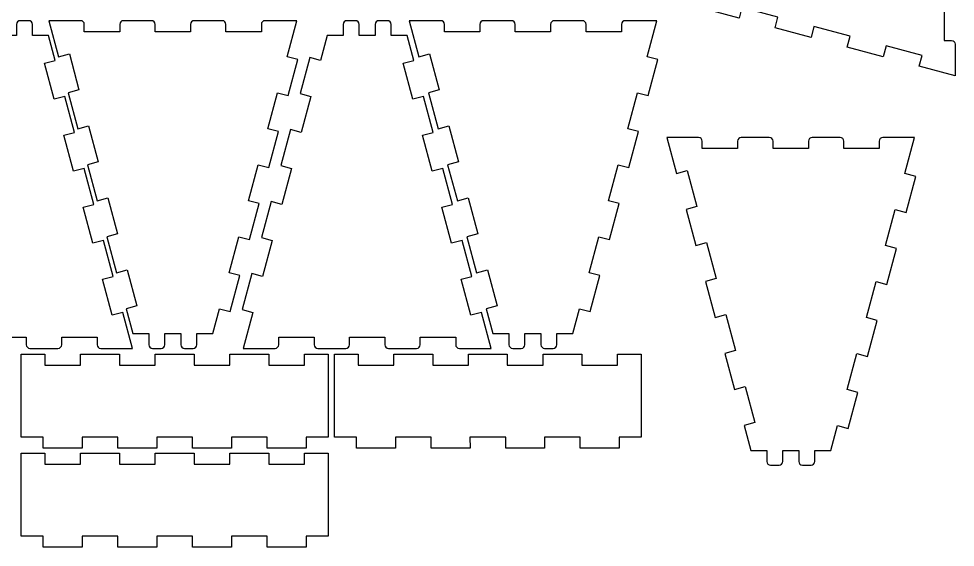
# Model space of a CAD drawing. Extents: x 4 to 934, y -398 to -4.
# Drawn here: x 341.9 to 595.1, y -397.6 to -254.5 of the extents above; entities that cross this region are included whole.
import ezdxf

# ---------------------------------------------------------------- set-up
doc = ezdxf.new("R2010")
doc.units = 0
doc.header["$MEASUREMENT"] = 0
doc.layers.add('LAYER_1', color=7, linetype='CONTINUOUS')

msp = doc.modelspace()

# ---------------------------------------------------------------- linework, layer by layer
at = {"layer": 'LAYER_1'}
for points in [[(342.58, -345.29), (348.98, -345.29), (348.98, -348.29), (358.63, -348.29), (358.63, -345.29), (369.15, -345.29), (369.15, -348.29), (378.8, -348.29), (378.8, -345.29), (389.32, -345.29), (389.32, -348.29), (398.97, -348.29), (398.97, -345.29), (409.5, -345.29), (409.5, -348.29), (419.14, -348.29), (419.14, -345.29), (425.54, -345.29), (425.54, -367.74), (419.58, -367.74), (419.58, -370.74), (409.06, -370.74), (409.06, -367.74), (399.41, -367.74), (399.41, -370.74), (388.88, -370.74), (388.88, -367.74), (379.24, -367.74), (379.24, -370.74), (368.71, -370.74), (368.71, -367.74), (359.07, -367.74), (359.07, -370.74), (348.54, -370.74), (348.54, -367.74), (342.58, -367.74), (342.58, -345.29)], [(427.25, -345.29), (433.65, -345.29), (433.65, -348.29), (443.29, -348.29), (443.29, -345.29), (453.82, -345.29), (453.82, -348.29), (463.47, -348.29), (463.47, -345.29), (473.99, -345.29), (473.99, -348.29), (483.64, -348.29), (483.64, -345.29), (494.16, -345.29), (494.16, -348.29), (503.81, -348.29), (503.81, -345.29), (510.2, -345.29), (510.2, -367.74), (504.25, -367.74), (504.25, -370.74), (493.72, -370.74), (493.72, -367.74), (484.08, -367.74), (484.08, -370.74), (473.55, -370.74), (473.55, -367.74), (463.9, -367.74), (463.91, -370.74), (453.38, -370.74), (453.38, -367.74), (443.73, -367.74), (443.73, -370.74), (433.21, -370.74), (433.21, -367.74), (427.25, -367.74), (427.25, -345.29)], [(342.58, -372.1), (348.98, -372.1), (348.98, -375.1), (358.63, -375.1), (358.63, -372.1), (369.15, -372.1), (369.15, -375.1), (378.8, -375.1), (378.8, -372.1), (389.32, -372.1), (389.32, -375.1), (398.97, -375.1), (398.97, -372.1), (409.5, -372.1), (409.5, -375.1), (419.14, -375.1), (419.14, -372.1), (425.54, -372.1), (425.54, -394.55), (419.58, -394.55), (419.58, -397.55), (409.06, -397.55), (409.06, -394.55), (399.41, -394.55), (399.41, -397.55), (388.88, -397.55), (388.88, -394.55), (379.24, -394.55), (379.24, -397.55), (368.71, -397.55), (368.71, -394.56), (359.07, -394.56), (359.07, -397.55), (348.54, -397.55), (348.54, -394.56), (342.58, -394.56), (342.58, -372.1)]]:
    msp.add_lwpolyline(points, dxfattribs=at)
for points in [[(575.61, -208.26), (575.61, -208.26), (565.87, -210.86), (565.87, -210.86), (565.87, -210.86), (565.1, -207.97), (565.1, -207.97), (565.1, -207.97), (555.35, -210.58), (555.35, -210.58), (555.35, -210.58), (556.13, -213.47), (556.13, -213.47), (556.13, -213.47), (546.39, -216.09), (546.39, -216.09), (546.39, -216.09), (545.61, -213.18), (545.61, -213.18), (545.61, -213.18), (535.87, -215.8), (535.87, -215.8), (535.87, -215.8), (536.64, -218.7), (536.64, -218.7), (536.64, -218.7), (526.9, -221.31), (526.9, -221.31), (526.9, -221.31), (526.13, -218.41), (526.13, -218.41), (526.13, -218.41), (516.39, -221.02), (516.39, -221.02), (516.39, -221.02), (517.16, -223.91), (517.16, -223.91), (517.16, -223.91), (510.42, -225.72), (510.42, -225.72), (510.42, -225.72), (510.42, -230.04), (510.42, -230.04), (510.42, -230.04), (507.42, -230.04), (507.42, -230.04), (506.87, -230.04), (506.42, -230.49), (506.42, -231.05), (506.42, -231.05), (506.42, -233.37), (506.42, -233.37), (506.42, -233.92), (506.87, -234.37), (507.42, -234.37), (507.42, -234.37), (510.42, -234.37), (510.42, -234.37), (510.42, -234.37), (510.42, -238.69), (510.42, -238.69), (510.42, -238.69), (507.42, -238.69), (507.42, -238.69), (506.87, -238.69), (506.42, -239.14), (506.42, -239.69), (506.42, -239.69), (506.42, -242.01), (506.42, -242.01), (506.42, -242.56), (506.87, -243.01), (507.42, -243.01), (507.42, -243.01), (510.42, -243.01), (510.42, -243.01), (510.42, -243.01), (510.42, -247.33), (510.42, -247.33), (510.42, -247.33), (517.16, -249.14), (517.16, -249.14), (517.16, -249.14), (517.94, -246.24), (517.94, -246.24), (517.94, -246.24), (527.68, -248.85), (527.68, -248.85), (527.68, -248.85), (526.9, -251.75), (526.9, -251.75), (526.9, -251.75), (536.64, -254.36), (536.64, -254.36), (536.64, -254.36), (537.42, -251.46), (537.42, -251.46), (537.42, -251.46), (547.16, -254.07), (547.16, -254.07), (547.16, -254.07), (546.39, -256.97), (546.39, -256.97), (546.39, -256.97), (556.13, -259.58), (556.13, -259.58), (556.13, -259.58), (556.9, -256.68), (556.9, -256.68), (556.9, -256.68), (566.65, -259.29), (566.65, -259.29), (566.65, -259.29), (565.87, -262.19), (565.87, -262.19), (565.87, -262.19), (575.61, -264.8), (575.61, -264.8), (575.61, -264.8), (576.39, -261.9), (576.39, -261.9), (576.39, -261.9), (586.13, -264.51), (586.13, -264.51), (586.13, -264.51), (585.36, -267.41), (585.36, -267.41), (585.36, -267.41), (595.1, -270.02), (595.1, -270.02), (595.1, -270.02), (595.1, -261.45), (595.1, -261.45), (595.1, -261.45), (595.1, -261.44), (595.1, -261.44), (595.09, -260.89), (594.65, -260.45), (594.1, -260.45), (594.1, -260.45), (592.1, -260.45), (592.1, -260.45), (592.1, -260.45), (592.1, -250.88), (592.1, -250.88), (592.1, -250.88), (594.1, -250.88), (594.1, -250.88), (594.65, -250.88), (595.1, -250.43), (595.1, -249.88), (595.1, -249.88), (595.1, -242.31), (595.1, -242.31), (595.1, -241.76), (594.65, -241.31), (594.1, -241.31), (594.1, -241.31), (592.1, -241.31), (592.1, -241.31), (592.1, -241.31), (592.1, -231.74), (592.1, -231.74), (592.1, -231.74), (594.1, -231.74), (594.1, -231.74), (594.65, -231.74), (595.1, -231.3), (595.1, -230.74), (595.1, -230.74), (595.1, -223.17), (595.1, -223.17), (595.1, -222.62), (594.65, -222.17), (594.1, -222.17), (594.1, -222.17), (592.1, -222.17), (592.1, -222.17), (592.1, -222.17), (592.1, -212.6), (592.1, -212.6), (592.1, -212.6), (594.1, -212.6), (594.1, -212.6), (594.65, -212.6), (595.09, -212.16), (595.1, -211.61), (595.1, -211.61), (595.1, -211.6), (595.1, -211.6), (595.1, -211.6), (595.1, -203.04), (595.1, -203.04), (595.1, -203.04), (585.36, -205.65), (585.36, -205.65), (585.36, -205.65), (584.58, -202.75), (584.58, -202.75), (584.58, -202.75), (574.84, -205.36), (574.84, -205.36), (574.84, -205.36), (575.61, -208.26), (575.61, -208.26)], [(310.88, -324.25), (310.88, -324.25), (313.49, -314.51), (313.49, -314.51), (313.49, -314.51), (310.6, -313.73), (310.6, -313.73), (310.6, -313.73), (313.21, -303.99), (313.21, -303.99), (313.21, -303.99), (316.1, -304.77), (316.1, -304.77), (316.1, -304.77), (318.72, -295.03), (318.72, -295.03), (318.72, -295.03), (315.81, -294.25), (315.81, -294.25), (315.81, -294.25), (318.43, -284.51), (318.43, -284.51), (318.43, -284.51), (321.33, -285.28), (321.33, -285.28), (321.33, -285.28), (323.94, -275.54), (323.94, -275.54), (323.94, -275.54), (321.04, -274.77), (321.04, -274.77), (321.04, -274.77), (323.65, -265.02), (323.65, -265.02), (323.65, -265.02), (326.54, -265.8), (326.54, -265.8), (326.54, -265.8), (328.35, -259.06), (328.35, -259.06), (328.35, -259.06), (332.67, -259.06), (332.67, -259.06), (332.67, -259.06), (332.67, -256.06), (332.67, -256.06), (332.67, -255.5), (333.12, -255.06), (333.67, -255.06), (333.67, -255.06), (336, -255.06), (336, -255.06), (336.55, -255.06), (336.99, -255.5), (336.99, -256.06), (336.99, -256.06), (336.99, -259.06), (336.99, -259.06), (336.99, -259.06), (341.32, -259.06), (341.32, -259.06), (341.32, -259.06), (341.32, -256.06), (341.32, -256.06), (341.32, -255.5), (341.76, -255.06), (342.32, -255.06), (342.32, -255.06), (344.64, -255.06), (344.64, -255.06), (345.19, -255.06), (345.64, -255.5), (345.64, -256.06), (345.64, -256.06), (345.64, -259.06), (345.64, -259.06), (345.64, -259.06), (349.96, -259.06), (349.96, -259.06), (349.96, -259.06), (351.76, -265.8), (351.76, -265.8), (351.76, -265.8), (348.87, -266.57), (348.87, -266.57), (348.87, -266.57), (351.48, -276.32), (351.48, -276.32), (351.48, -276.32), (354.38, -275.54), (354.38, -275.54), (354.38, -275.54), (356.99, -285.28), (356.99, -285.28), (356.99, -285.28), (354.09, -286.06), (354.09, -286.06), (354.09, -286.06), (356.7, -295.8), (356.7, -295.8), (356.7, -295.8), (359.6, -295.03), (359.6, -295.03), (359.6, -295.03), (362.21, -304.77), (362.21, -304.77), (362.21, -304.77), (359.31, -305.54), (359.31, -305.54), (359.31, -305.54), (361.92, -315.29), (361.92, -315.29), (361.92, -315.29), (364.82, -314.51), (364.82, -314.51), (364.82, -314.51), (367.43, -324.25), (367.43, -324.25), (367.43, -324.25), (364.53, -325.03), (364.53, -325.03), (364.53, -325.03), (367.14, -334.77), (367.14, -334.77), (367.14, -334.77), (370.04, -333.99), (370.04, -333.99), (370.04, -333.99), (372.65, -343.73), (372.65, -343.73), (372.65, -343.73), (364.08, -343.74), (364.08, -343.74), (364.08, -343.74), (364.07, -343.74), (364.07, -343.74), (363.52, -343.73), (363.08, -343.29), (363.08, -342.74), (363.08, -342.74), (363.08, -340.74), (363.08, -340.74), (363.08, -340.74), (353.51, -340.74), (353.51, -340.74), (353.51, -340.74), (353.51, -342.74), (353.51, -342.74), (353.51, -343.29), (353.06, -343.74), (352.51, -343.74), (352.51, -343.74), (344.94, -343.74), (344.94, -343.74), (344.38, -343.74), (343.94, -343.29), (343.94, -342.74), (343.94, -342.74), (343.94, -340.74), (343.94, -340.74), (343.94, -340.74), (334.37, -340.74), (334.37, -340.74), (334.37, -340.74), (334.37, -342.74), (334.37, -342.74), (334.37, -343.29), (333.92, -343.74), (333.37, -343.74), (333.37, -343.74), (325.8, -343.74), (325.8, -343.74), (325.25, -343.74), (324.8, -343.29), (324.8, -342.74), (324.8, -342.74), (324.8, -340.74), (324.8, -340.74), (324.8, -340.74), (315.23, -340.74), (315.23, -340.74), (315.23, -340.74), (315.23, -342.74), (315.23, -342.74), (315.23, -343.29), (314.79, -343.73), (314.24, -343.74), (314.24, -343.74), (314.23, -343.74), (314.23, -343.74), (314.23, -343.74), (305.66, -343.73), (305.66, -343.73), (305.66, -343.73), (308.27, -333.99), (308.27, -333.99), (308.27, -333.99), (305.37, -333.22), (305.37, -333.22), (305.37, -333.22), (307.99, -323.47), (307.99, -323.47), (307.99, -323.47), (310.88, -324.25), (310.88, -324.25)], [(411.83, -274.55), (411.83, -274.55), (409.22, -284.29), (409.22, -284.29), (409.22, -284.29), (412.12, -285.06), (412.12, -285.06), (412.12, -285.06), (409.51, -294.81), (409.51, -294.81), (409.51, -294.81), (406.61, -294.03), (406.61, -294.03), (406.61, -294.03), (404, -303.77), (404, -303.77), (404, -303.77), (406.9, -304.55), (406.9, -304.55), (406.9, -304.55), (404.29, -314.29), (404.29, -314.29), (404.29, -314.29), (401.39, -313.51), (401.39, -313.51), (401.39, -313.51), (398.78, -323.25), (398.78, -323.25), (398.78, -323.25), (401.68, -324.03), (401.68, -324.03), (401.68, -324.03), (399.07, -333.77), (399.07, -333.77), (399.07, -333.77), (396.18, -332.99), (396.18, -332.99), (396.18, -332.99), (394.37, -339.74), (394.37, -339.74), (394.37, -339.74), (390.04, -339.74), (390.04, -339.74), (390.04, -339.74), (390.04, -342.74), (390.04, -342.74), (390.04, -343.29), (389.6, -343.74), (389.04, -343.74), (389.04, -343.74), (386.72, -343.74), (386.72, -343.74), (386.17, -343.74), (385.72, -343.29), (385.72, -342.74), (385.72, -342.74), (385.72, -339.74), (385.72, -339.74), (385.72, -339.74), (381.4, -339.74), (381.4, -339.74), (381.4, -339.74), (381.4, -342.74), (381.4, -342.74), (381.4, -343.29), (380.95, -343.74), (380.4, -343.74), (380.4, -343.74), (378.08, -343.74), (378.08, -343.74), (377.52, -343.74), (377.08, -343.29), (377.08, -342.74), (377.08, -342.74), (377.08, -339.74), (377.08, -339.74), (377.08, -339.74), (372.75, -339.74), (372.75, -339.74), (372.75, -339.74), (370.95, -333), (370.95, -333), (370.95, -333), (373.85, -332.22), (373.85, -332.22), (373.85, -332.22), (371.24, -322.48), (371.24, -322.48), (371.24, -322.48), (368.34, -323.25), (368.34, -323.25), (368.34, -323.25), (365.73, -313.51), (365.73, -313.51), (365.73, -313.51), (368.63, -312.74), (368.63, -312.74), (368.63, -312.74), (366.02, -302.99), (366.02, -302.99), (366.02, -302.99), (363.12, -303.77), (363.12, -303.77), (363.12, -303.77), (360.51, -294.03), (360.51, -294.03), (360.51, -294.03), (363.41, -293.25), (363.41, -293.25), (363.41, -293.25), (360.8, -283.51), (360.8, -283.51), (360.8, -283.51), (357.9, -284.29), (357.9, -284.29), (357.9, -284.29), (355.29, -274.55), (355.29, -274.55), (355.29, -274.55), (358.18, -273.77), (358.18, -273.77), (358.18, -273.77), (355.58, -264.03), (355.58, -264.03), (355.58, -264.03), (352.68, -264.8), (352.68, -264.8), (352.68, -264.8), (350.07, -255.06), (350.07, -255.06), (350.07, -255.06), (358.64, -255.06), (358.64, -255.06), (358.64, -255.06), (358.65, -255.06), (358.65, -255.06), (359.2, -255.07), (359.63, -255.51), (359.63, -256.06), (359.63, -256.06), (359.63, -258.06), (359.63, -258.06), (359.63, -258.06), (369.21, -258.06), (369.21, -258.06), (369.21, -258.06), (369.21, -256.06), (369.21, -256.06), (369.21, -255.51), (369.65, -255.06), (370.21, -255.06), (370.21, -255.06), (377.78, -255.06), (377.78, -255.06), (378.33, -255.06), (378.78, -255.51), (378.78, -256.06), (378.78, -256.06), (378.78, -258.06), (378.78, -258.06), (378.78, -258.06), (388.34, -258.06), (388.34, -258.06), (388.34, -258.06), (388.34, -256.06), (388.34, -256.06), (388.34, -255.51), (388.79, -255.06), (389.35, -255.06), (389.35, -255.06), (396.92, -255.06), (396.92, -255.06), (397.47, -255.06), (397.91, -255.51), (397.91, -256.06), (397.91, -256.06), (397.91, -258.06), (397.91, -258.06), (397.91, -258.06), (407.49, -258.06), (407.49, -258.06), (407.49, -258.06), (407.49, -256.06), (407.49, -256.06), (407.49, -255.51), (407.93, -255.07), (408.48, -255.06), (408.48, -255.06), (408.49, -255.06), (408.49, -255.06), (408.49, -255.06), (417.05, -255.06), (417.05, -255.06), (417.05, -255.06), (414.44, -264.8), (414.44, -264.8), (414.44, -264.8), (417.34, -265.58), (417.34, -265.58), (417.34, -265.58), (414.73, -275.32), (414.73, -275.32), (414.73, -275.32), (411.83, -274.55), (411.83, -274.55)], [(407.84, -324.25), (407.84, -324.25), (410.45, -314.51), (410.45, -314.51), (410.45, -314.51), (407.55, -313.73), (407.55, -313.73), (407.55, -313.73), (410.16, -303.99), (410.16, -303.99), (410.16, -303.99), (413.06, -304.77), (413.06, -304.77), (413.06, -304.77), (415.67, -295.03), (415.67, -295.03), (415.67, -295.03), (412.77, -294.25), (412.77, -294.25), (412.77, -294.25), (415.38, -284.51), (415.38, -284.51), (415.38, -284.51), (418.28, -285.28), (418.28, -285.28), (418.28, -285.28), (420.89, -275.54), (420.89, -275.54), (420.89, -275.54), (417.99, -274.77), (417.99, -274.77), (417.99, -274.77), (420.6, -265.02), (420.6, -265.02), (420.6, -265.02), (423.49, -265.8), (423.49, -265.8), (423.49, -265.8), (425.3, -259.06), (425.3, -259.06), (425.3, -259.06), (429.63, -259.06), (429.63, -259.06), (429.63, -259.06), (429.63, -256.06), (429.63, -256.06), (429.63, -255.5), (430.07, -255.06), (430.63, -255.06), (430.63, -255.06), (432.95, -255.06), (432.95, -255.06), (433.5, -255.06), (433.95, -255.5), (433.95, -256.06), (433.95, -256.06), (433.95, -259.06), (433.95, -259.06), (433.95, -259.06), (438.27, -259.06), (438.27, -259.06), (438.27, -259.06), (438.27, -256.06), (438.27, -256.06), (438.27, -255.5), (438.72, -255.06), (439.27, -255.06), (439.27, -255.06), (441.59, -255.06), (441.59, -255.06), (442.15, -255.06), (442.59, -255.5), (442.59, -256.06), (442.59, -256.06), (442.59, -259.06), (442.59, -259.06), (442.59, -259.06), (446.92, -259.06), (446.92, -259.06), (446.92, -259.06), (448.72, -265.8), (448.72, -265.8), (448.72, -265.8), (445.82, -266.57), (445.82, -266.57), (445.82, -266.57), (448.43, -276.32), (448.43, -276.32), (448.43, -276.32), (451.33, -275.54), (451.33, -275.54), (451.33, -275.54), (453.94, -285.28), (453.94, -285.28), (453.94, -285.28), (451.04, -286.06), (451.04, -286.06), (451.04, -286.06), (453.65, -295.8), (453.65, -295.8), (453.65, -295.8), (456.55, -295.03), (456.55, -295.03), (456.55, -295.03), (459.16, -304.77), (459.16, -304.77), (459.16, -304.77), (456.26, -305.54), (456.26, -305.54), (456.26, -305.54), (458.87, -315.29), (458.87, -315.29), (458.87, -315.29), (461.77, -314.51), (461.77, -314.51), (461.77, -314.51), (464.38, -324.25), (464.38, -324.25), (464.38, -324.25), (461.49, -325.03), (461.49, -325.03), (461.49, -325.03), (464.09, -334.77), (464.09, -334.77), (464.09, -334.77), (466.99, -333.99), (466.99, -333.99), (466.99, -333.99), (469.6, -343.73), (469.6, -343.73), (469.6, -343.73), (461.03, -343.74), (461.03, -343.74), (461.03, -343.74), (461.02, -343.74), (461.02, -343.74), (460.47, -343.73), (460.04, -343.29), (460.04, -342.74), (460.04, -342.74), (460.04, -340.74), (460.04, -340.74), (460.04, -340.74), (450.46, -340.74), (450.46, -340.74), (450.46, -340.74), (450.46, -342.74), (450.46, -342.74), (450.46, -343.29), (450.02, -343.74), (449.46, -343.74), (449.46, -343.74), (441.89, -343.74), (441.89, -343.74), (441.34, -343.74), (440.89, -343.29), (440.89, -342.74), (440.89, -342.74), (440.89, -340.74), (440.89, -340.74), (440.89, -340.74), (431.33, -340.74), (431.33, -340.74), (431.33, -340.74), (431.33, -342.74), (431.33, -342.74), (431.33, -343.29), (430.88, -343.74), (430.32, -343.74), (430.32, -343.74), (422.75, -343.74), (422.75, -343.74), (422.2, -343.74), (421.76, -343.29), (421.76, -342.74), (421.76, -342.74), (421.76, -340.74), (421.76, -340.74), (421.76, -340.74), (412.19, -340.74), (412.19, -340.74), (412.19, -340.74), (412.19, -342.74), (412.19, -342.74), (412.19, -343.29), (411.74, -343.73), (411.19, -343.74), (411.19, -343.74), (411.18, -343.74), (411.18, -343.74), (411.18, -343.74), (402.62, -343.73), (402.62, -343.73), (402.62, -343.73), (405.23, -333.99), (405.23, -333.99), (405.23, -333.99), (402.33, -333.22), (402.33, -333.22), (402.33, -333.22), (404.94, -323.47), (404.94, -323.47), (404.94, -323.47), (407.84, -324.25), (407.84, -324.25)], [(509.19, -274.55), (509.19, -274.55), (506.58, -284.29), (506.58, -284.29), (506.58, -284.29), (509.48, -285.06), (509.48, -285.06), (509.48, -285.06), (506.87, -294.81), (506.87, -294.81), (506.87, -294.81), (503.97, -294.03), (503.97, -294.03), (503.97, -294.03), (501.36, -303.77), (501.36, -303.77), (501.36, -303.77), (504.26, -304.55), (504.26, -304.55), (504.26, -304.55), (501.65, -314.29), (501.65, -314.29), (501.65, -314.29), (498.75, -313.51), (498.75, -313.51), (498.75, -313.51), (496.14, -323.25), (496.14, -323.25), (496.14, -323.25), (499.04, -324.03), (499.04, -324.03), (499.04, -324.03), (496.43, -333.77), (496.43, -333.77), (496.43, -333.77), (493.53, -332.99), (493.53, -332.99), (493.53, -332.99), (491.72, -339.74), (491.72, -339.74), (491.72, -339.74), (487.4, -339.74), (487.4, -339.74), (487.4, -339.74), (487.4, -342.74), (487.4, -342.74), (487.4, -343.29), (486.95, -343.74), (486.4, -343.74), (486.4, -343.74), (484.08, -343.74), (484.08, -343.74), (483.53, -343.74), (483.08, -343.29), (483.08, -342.74), (483.08, -342.74), (483.08, -339.74), (483.08, -339.74), (483.08, -339.74), (478.76, -339.74), (478.76, -339.74), (478.76, -339.74), (478.76, -342.74), (478.76, -342.74), (478.76, -343.29), (478.31, -343.74), (477.76, -343.74), (477.76, -343.74), (475.44, -343.74), (475.44, -343.74), (474.88, -343.74), (474.44, -343.29), (474.44, -342.74), (474.44, -342.74), (474.44, -339.74), (474.44, -339.74), (474.44, -339.74), (470.11, -339.74), (470.11, -339.74), (470.11, -339.74), (468.31, -333), (468.31, -333), (468.31, -333), (471.21, -332.22), (471.21, -332.22), (471.21, -332.22), (468.6, -322.48), (468.6, -322.48), (468.6, -322.48), (465.7, -323.25), (465.7, -323.25), (465.7, -323.25), (463.09, -313.51), (463.09, -313.51), (463.09, -313.51), (465.99, -312.74), (465.99, -312.74), (465.99, -312.74), (463.38, -302.99), (463.38, -302.99), (463.38, -302.99), (460.48, -303.77), (460.48, -303.77), (460.48, -303.77), (457.86, -294.03), (457.86, -294.03), (457.86, -294.03), (460.76, -293.25), (460.76, -293.25), (460.76, -293.25), (458.15, -283.51), (458.15, -283.51), (458.15, -283.51), (455.26, -284.29), (455.26, -284.29), (455.26, -284.29), (452.65, -274.55), (452.65, -274.55), (452.65, -274.55), (455.54, -273.77), (455.54, -273.77), (455.54, -273.77), (452.94, -264.03), (452.94, -264.03), (452.94, -264.03), (450.04, -264.8), (450.04, -264.8), (450.04, -264.8), (447.43, -255.06), (447.43, -255.06), (447.43, -255.06), (456, -255.06), (456, -255.06), (456, -255.06), (456.01, -255.06), (456.01, -255.06), (456.56, -255.07), (456.99, -255.51), (456.99, -256.06), (456.99, -256.06), (456.99, -258.06), (456.99, -258.06), (456.99, -258.06), (466.56, -258.06), (466.56, -258.06), (466.56, -258.06), (466.56, -256.06), (466.56, -256.06), (466.56, -255.51), (467.01, -255.06), (467.57, -255.06), (467.57, -255.06), (475.14, -255.06), (475.14, -255.06), (475.69, -255.06), (476.14, -255.51), (476.14, -256.06), (476.14, -256.06), (476.14, -258.06), (476.14, -258.06), (476.14, -258.06), (485.7, -258.06), (485.7, -258.06), (485.7, -258.06), (485.7, -256.06), (485.7, -256.06), (485.7, -255.51), (486.15, -255.06), (486.7, -255.06), (486.7, -255.06), (494.28, -255.06), (494.28, -255.06), (494.83, -255.06), (495.27, -255.51), (495.27, -256.06), (495.27, -256.06), (495.27, -258.06), (495.27, -258.06), (495.27, -258.06), (504.84, -258.06), (504.84, -258.06), (504.84, -258.06), (504.84, -256.06), (504.84, -256.06), (504.84, -255.51), (505.29, -255.07), (505.84, -255.06), (505.84, -255.06), (505.85, -255.06), (505.85, -255.06), (505.85, -255.06), (514.41, -255.06), (514.41, -255.06), (514.41, -255.06), (511.8, -264.8), (511.8, -264.8), (511.8, -264.8), (514.7, -265.58), (514.7, -265.58), (514.7, -265.58), (512.09, -275.32), (512.09, -275.32), (512.09, -275.32), (509.19, -274.55), (509.19, -274.55)], [(578.89, -306.15), (578.89, -306.15), (576.28, -315.89), (576.28, -315.89), (576.28, -315.89), (579.18, -316.67), (579.18, -316.67), (579.18, -316.67), (576.57, -326.41), (576.57, -326.41), (576.57, -326.41), (573.67, -325.63), (573.67, -325.63), (573.67, -325.63), (571.06, -335.37), (571.06, -335.37), (571.06, -335.37), (573.96, -336.15), (573.96, -336.15), (573.96, -336.15), (571.35, -345.89), (571.35, -345.89), (571.35, -345.89), (568.45, -345.12), (568.45, -345.12), (568.45, -345.12), (565.84, -354.86), (565.84, -354.86), (565.84, -354.86), (568.74, -355.63), (568.74, -355.63), (568.74, -355.63), (566.12, -365.38), (566.12, -365.38), (566.12, -365.38), (563.23, -364.6), (563.23, -364.6), (563.23, -364.6), (561.42, -371.34), (561.42, -371.34), (561.42, -371.34), (557.1, -371.34), (557.1, -371.34), (557.1, -371.34), (557.1, -374.34), (557.1, -374.34), (557.1, -374.89), (556.65, -375.34), (556.1, -375.34), (556.1, -375.34), (553.78, -375.34), (553.78, -375.34), (553.22, -375.34), (552.78, -374.89), (552.78, -374.34), (552.78, -374.34), (552.78, -371.34), (552.78, -371.34), (552.78, -371.34), (548.45, -371.34), (548.45, -371.34), (548.45, -371.34), (548.45, -374.34), (548.45, -374.34), (548.45, -374.89), (548.01, -375.34), (547.46, -375.34), (547.46, -375.34), (545.13, -375.34), (545.13, -375.34), (544.58, -375.34), (544.13, -374.89), (544.13, -374.34), (544.13, -374.34), (544.13, -371.34), (544.13, -371.34), (544.13, -371.34), (539.81, -371.34), (539.81, -371.34), (539.81, -371.34), (538.01, -364.6), (538.01, -364.6), (538.01, -364.6), (540.9, -363.82), (540.9, -363.82), (540.9, -363.82), (538.29, -354.08), (538.29, -354.08), (538.29, -354.08), (535.39, -354.86), (535.39, -354.86), (535.39, -354.86), (532.78, -345.12), (532.78, -345.12), (532.78, -345.12), (535.69, -344.34), (535.69, -344.34), (535.69, -344.34), (533.07, -334.6), (533.07, -334.6), (533.07, -334.6), (530.17, -335.37), (530.17, -335.37), (530.17, -335.37), (527.56, -325.63), (527.56, -325.63), (527.56, -325.63), (530.46, -324.86), (530.46, -324.86), (530.46, -324.86), (527.85, -315.11), (527.85, -315.11), (527.85, -315.11), (524.96, -315.89), (524.96, -315.89), (524.96, -315.89), (522.35, -306.15), (522.35, -306.15), (522.35, -306.15), (525.24, -305.37), (525.24, -305.37), (525.24, -305.37), (522.63, -295.63), (522.63, -295.63), (522.63, -295.63), (519.73, -296.41), (519.73, -296.41), (519.73, -296.41), (517.12, -286.67), (517.12, -286.67), (517.12, -286.67), (525.69, -286.66), (525.69, -286.66), (525.69, -286.66), (525.7, -286.66), (525.7, -286.66), (526.25, -286.67), (526.69, -287.11), (526.69, -287.66), (526.69, -287.66), (526.69, -289.66), (526.69, -289.66), (526.69, -289.66), (536.26, -289.66), (536.26, -289.66), (536.26, -289.66), (536.26, -287.66), (536.26, -287.66), (536.26, -287.11), (536.71, -286.66), (537.26, -286.66), (537.26, -286.66), (544.83, -286.66), (544.83, -286.66), (545.39, -286.66), (545.83, -287.11), (545.83, -287.66), (545.83, -287.66), (545.83, -289.66), (545.83, -289.66), (545.83, -289.66), (555.4, -289.66), (555.4, -289.66), (555.4, -289.66), (555.4, -287.66), (555.4, -287.66), (555.4, -287.11), (555.85, -286.66), (556.4, -286.66), (556.4, -286.66), (563.97, -286.66), (563.97, -286.66), (564.53, -286.66), (564.97, -287.11), (564.97, -287.66), (564.97, -287.66), (564.97, -289.66), (564.97, -289.66), (564.97, -289.66), (574.54, -289.66), (574.54, -289.66), (574.54, -289.66), (574.54, -287.66), (574.54, -287.66), (574.54, -287.11), (574.98, -286.67), (575.53, -286.66), (575.53, -286.66), (575.54, -286.66), (575.54, -286.66), (575.54, -286.66), (584.11, -286.67), (584.11, -286.67), (584.11, -286.67), (581.5, -296.41), (581.5, -296.41), (581.5, -296.41), (584.4, -297.18), (584.4, -297.18), (584.4, -297.18), (581.78, -306.93), (581.78, -306.93), (581.78, -306.93), (578.89, -306.15), (578.89, -306.15)]]:
    msp.add_open_spline(points, degree=3, knots=[0, 0, 0, 0, 1, 1, 1, 2, 2, 2, 3, 3, 3, 4, 4, 4, 5, 5, 5, 6, 6, 6, 7, 7, 7, 8, 8, 8, 9, 9, 9, 10, 10, 10, 11, 11, 11, 12, 12, 12, 13, 13, 13, 14, 14, 14, 15, 15, 15, 16, 16, 16, 17, 17, 17, 18, 18, 18, 19, 19, 19, 20, 20, 20, 21, 21, 21, 22, 22, 22, 23, 23, 23, 24, 24, 24, 25, 25, 25, 26, 26, 26, 27, 27, 27, 28, 28, 28, 29, 29, 29, 30, 30, 30, 31, 31, 31, 32, 32, 32, 33, 33, 33, 34, 34, 34, 35, 35, 35, 36, 36, 36, 37, 37, 37, 38, 38, 38, 39, 39, 39, 40, 40, 40, 41, 41, 41, 42, 42, 42, 43, 43, 43, 44, 44, 44, 45, 45, 45, 46, 46, 46, 47, 47, 47, 48, 48, 48, 49, 49, 49, 50, 50, 50, 51, 51, 51, 52, 52, 52, 53, 53, 53, 54, 54, 54, 55, 55, 55, 56, 56, 56, 57, 57, 57, 58, 58, 58, 59, 59, 59, 60, 60, 60, 61, 61, 61, 62, 62, 62, 63, 63, 63, 64, 64, 64, 65, 65, 65, 66, 66, 66, 67, 67, 67, 68, 68, 68, 68], dxfattribs=at)

doc.saveas('drawing.dxf')
